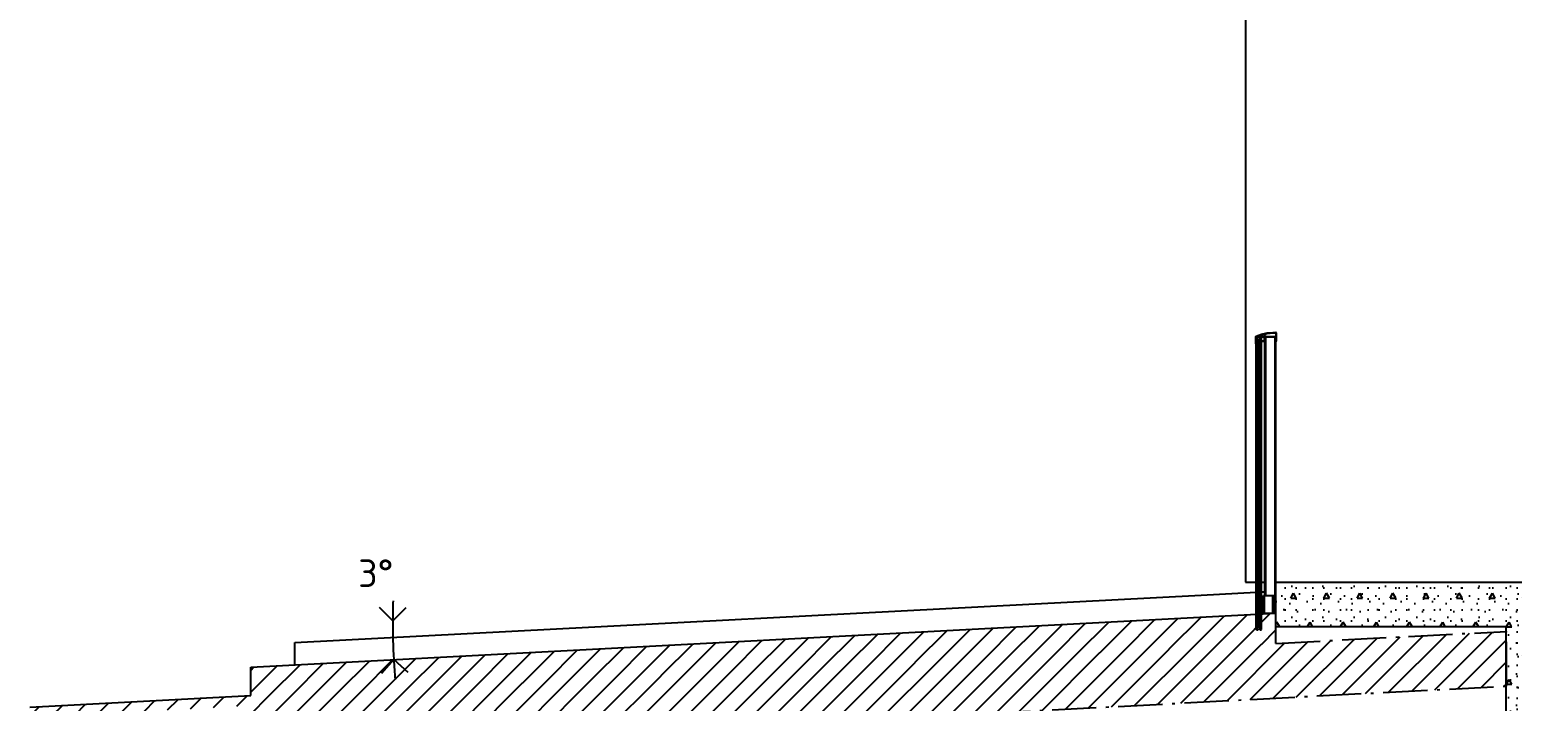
# Model space of a CAD drawing. Header units: millimetres. Extents: x 15 to 2176, y 3 to 641.
# Drawn here: x 560.2 to 694.3, y 137.7 to 198.5 of the extents above; entities that cross this region are included whole.
import ezdxf
from ezdxf.xclip import XClip

# ---------------------------------------------------------------- set-up
doc = ezdxf.new("R2010")
doc.units = ezdxf.units.MM
doc.header["$MEASUREMENT"] = 0
doc.header["$XCLIPFRAME"] = 0
doc.linetypes.add('A_PSTRECK_4', pattern=[6, 4, -0.875, 0.25, -0.875])
for name, color, linetype in [('_Atmosfär- & Solljus', 7, 'Continuous'), ('A--------P-', 7, 'Continuous'), ('A-01SC-----', 7, 'Continuous'), ('A-01SC-----Ytterväggar2', 7, 'Continuous'), ('A-01SG-----', 1, 'Continuous'), ('A-01SJ-----', 1, 'Continuous'), ('A-43E------', 1, 'A_PSTRECK_4'), ('A-45B------', 1, 'Continuous')]:
    doc.layers.add(name, color=color, linetype=linetype)
doc.styles.add('ISO', font='')
doc.styles.get('ISO').set_extended_font_data('ISOCPEUR')
pattern_1 = [(0, (963.7575, 92.474), (0, 5.19615), [0.5, -2.5]), (0, (965.2575, 95.072), (0, 5.19615), [0.5, -2.5]), (60, (963.7575, 92.474), (-4.5, 2.59808), [0.5, -2.5]), (60, (966.7575, 92.474), (-4.5, 2.59808), [0.5, -2.5]), (120, (964.2575, 92.474), (4.5, 2.59808), [0.5, -2.5]), (120, (967.2575, 92.474), (4.5, 2.59808), [0.5, -2.5]), (0, (963.7575, 92.9741), (0, 1), [0, -1, 0, -1.5]), (45, (964.2575, 92.9741), (-0.7071068, 0.7071068), [0, -0.75, 0, -1.25])]
pattern_2 = [(45, (963.7575, 92.4741), (-0.9899495, 0.9899495), [])]

# ---------------------------------------------------------------- blocks, each defined once
blk = doc.blocks.new('Drawing_2_2', base_point=(803.38, 329.56))
at = {"layer": 'A-01SC-----', "linetype": 'Continuous'}
h = blk.add_hatch(dxfattribs=at)
h.set_pattern_fill('BETONG__STD__0002', color=256, style=0, pattern_type=2)
h.set_pattern_definition(pattern_1)
h.paths.add_polyline_path([(699.36, 92.47), (699.36, 144.47), (693.76, 144.47), (693.76, 92.47)])
at = {"layer": 'A-01SG-----', "linetype": 'Continuous'}
h = blk.add_hatch(dxfattribs=at)
h.set_pattern_fill('BRANDSÄKRARE_0002', color=256, style=0, pattern_type=2)
h.set_pattern_definition(pattern_2)
h.paths.add_polyline_path([(580.16, 140.8), (580.16, 138.07), (672.92, 142.94), (672.92, 145.66)])
h = blk.add_hatch(dxfattribs=at)
h.set_pattern_fill('BRANDSÄKRARE_0002', color=256, style=0, pattern_type=2)
h.set_pattern_definition(pattern_2)
h.paths.add_polyline_path([(560.16, 137.17), (560.2, 136.27), (580.16, 137.31), (580.16, 138.22)])
at = {"layer": 'A-01SJ-----', "linetype": 'Continuous'}
blk.add_hatch(color=256, dxfattribs=at).paths.add_polyline_path([(671.44, 144.67), (671.44, 170.17), (671.31, 170.17), (671.31, 144.67)])
h = blk.add_hatch(dxfattribs=at)
h.set_pattern_fill('BETONG__STD__0002', color=256, style=0, pattern_type=2)
h.set_pattern_definition(pattern_1)
h.paths.add_polyline_path([(672.92, 144.47), (715.76, 144.47), (715.76, 148.47), (672.92, 148.47)])
at = {"layer": 'A-43E------', "linetype": 'Continuous'}
h = blk.add_hatch(dxfattribs=at)
h.set_pattern_fill('BRANDSÄKRARE_0002', color=256, style=0, pattern_type=2)
h.set_pattern_definition(pattern_2)
h.paths.add_polyline_path([(580.16, 138.07), (580.16, 133.13), (693.79, 139.08), (693.79, 144.03)])
at = {"layer": '_Atmosfär- & Solljus'}
for p, q in [((593.01, 144.99), (591.82, 146.2)), ((593.01, 144.99), (594.22, 146.18)), ((593.1, 141.48), (591.98, 140.21)), ((593.1, 141.48), (594.37, 140.35))]:
    blk.add_line(p, q, dxfattribs=at)
for start, end in [(178.4647, 180), (180, 183), (183, 184.5353)]:
    blk.add_arc((660.19, 144.99), 67.18, start, end, dxfattribs=at)
at = {"layer": 'A-01SC-----'}
blk.add_line((693.76, 92.47), (693.76, 144.47), dxfattribs=at)
at = {"layer": 'A-01SC-----Ytterväggar2'}
for p, q in [((670.16, 202.87), (670.16, 148.47)), ((670.16, 148.47), (671.12, 148.47)), ((671.62, 148.47), (671.92, 148.47))]:
    blk.add_line(p, q, dxfattribs=at)
at = {"layer": 'A-01SG-----'}
for p, q in [((580.16, 140.8), (672.92, 145.66)), ((672.92, 142.94), (672.92, 145.66)), ((580.16, 138.22), (580.16, 140.8)), ((560.16, 137.17), (580.16, 138.22))]:
    blk.add_line(p, q, dxfattribs=at)
at = {"layer": 'A-01SJ-----'}
for p, q in [((671.09, 170.64), (671.14, 170.73)), ((671.09, 170.07), (671.09, 170.64)), ((671.12, 170.66), (671.13, 170.67)), ((671.12, 170.63), (671.12, 170.66)), ((671.12, 170.63), (671.14, 170.66)), ((671.13, 170.67), (671.13, 170.67)), ((671.13, 170.67), (671.16, 170.67)), ((671.14, 170.73), (671.62, 170.92)), ((671.14, 170.66), (671.16, 170.67)), ((671.15, 170.63), (671.16, 170.64)), ((671.15, 170.01), (671.15, 170.63)), ((671.16, 170.64), (671.16, 170.64)), ((671.16, 170.64), (671.22, 170.64)), ((671.21, 170.72), (671.22, 170.73)), ((671.21, 170.71), (671.21, 170.72)), ((671.22, 170.71), (671.21, 170.71)), ((671.22, 170.73), (671.9, 170.96)), ((671.22, 170.71), (671.87, 170.71)), ((671.22, 170.64), (671.22, 170.64)), ((671.23, 170.63), (671.23, 170.64)), ((671.23, 170.39), (671.23, 170.63)), ((671.24, 170.39), (671.23, 170.39)), ((671.24, 170.38), (671.24, 170.39)), ((671.24, 170.39), (671.28, 170.38)), ((671.26, 170.63), (671.27, 170.64)), ((671.26, 170.42), (671.26, 170.63)), ((671.27, 170.42), (671.26, 170.42)), ((671.27, 170.64), (671.27, 170.64)), ((671.27, 170.64), (671.28, 170.64)), ((671.27, 170.41), (671.27, 170.42)), ((671.27, 170.41), (671.47, 170.41)), ((671.28, 170.67), (671.47, 170.67)), ((671.29, 170.67), (671.28, 170.67)), ((671.28, 170.64), (671.29, 170.65)), ((671.29, 170.38), (671.28, 170.38)), ((671.29, 170.66), (671.29, 170.67)), ((671.29, 170.65), (671.29, 170.66)), ((671.29, 170.65), (671.29, 170.65)), ((671.3, 170.37), (671.29, 170.38)), ((671.43, 170.37), (671.43, 170.38)), ((671.43, 170.38), (671.44, 170.38)), ((671.44, 170.38), (671.5, 170.38)), ((671.46, 170.67), (671.47, 170.67)), ((671.46, 170.66), (671.46, 170.67)), ((671.46, 170.65), (671.46, 170.66)), ((671.46, 170.65), (671.46, 170.65)), ((671.47, 170.64), (671.46, 170.65)), ((671.46, 170.65), (671.47, 170.64)), ((671.47, 170.41), (671.48, 170.42)), ((671.48, 170.63), (671.48, 170.64)), ((671.48, 170.42), (671.48, 170.63)), ((671.48, 170.42), (671.48, 170.42)), ((671.5, 170.38), (671.51, 170.39)), ((671.51, 170.63), (671.52, 170.64)), ((671.51, 170.39), (671.51, 170.63)), ((671.51, 170.39), (671.51, 170.39)), ((671.52, 170.64), (671.52, 170.64)), ((671.52, 170.64), (671.58, 170.64)), ((671.58, 170.67), (671.86, 170.67)), ((671.61, 170.66), (671.58, 170.67)), ((671.58, 170.64), (671.58, 170.64)), ((671.59, 170.63), (671.59, 170.64)), ((671.59, 170.01), (671.59, 170.63)), ((671.62, 170.63), (671.61, 170.66)), ((671.62, 170.92), (672.12, 171.04)), ((671.62, 170.01), (671.62, 170.63)), ((671.88, 170.67), (671.86, 170.67)), ((671.87, 170.71), (671.89, 170.72)), ((671.88, 170.65), (671.88, 170.67)), ((671.88, 170.32), (671.88, 170.65)), ((671.89, 170.83), (671.9, 170.85)), ((671.89, 170.73), (671.89, 170.83)), ((671.89, 170.72), (671.89, 170.73)), ((671.9, 170.96), (672.63, 171.04)), ((671.9, 170.85), (671.91, 170.85)), ((671.91, 170.85), (671.98, 170.85)), ((671.92, 170.66), (671.92, 170.67)), ((671.92, 170.67), (671.93, 170.67)), ((671.92, 170.67), (671.95, 170.67)), ((671.92, 147.27), (671.92, 170.67)), ((671.92, 170.31), (671.92, 170.66)), ((671.93, 170.81), (671.94, 170.82)), ((671.93, 170.72), (671.93, 170.81)), ((671.93, 170.81), (671.93, 170.81)), ((671.93, 170.71), (671.93, 170.72)), ((671.94, 170.71), (671.93, 170.71)), ((671.93, 170.67), (672.92, 170.67)), ((671.94, 170.82), (671.98, 170.82)), ((671.94, 170.71), (672.93, 170.71)), ((671.95, 170.67), (672, 170.67)), ((671.99, 170.85), (671.98, 170.85)), ((671.98, 170.82), (671.99, 170.82)), ((671.99, 170.84), (671.99, 170.85)), ((671.99, 170.83), (671.99, 170.84)), ((671.99, 170.82), (671.99, 170.83)), ((672, 170.67), (672.84, 170.67)), ((672, 147.27), (672, 170.67)), ((672.12, 171.04), (672.63, 171.07)), ((672.63, 171.07), (672.92, 171.07)), ((672.63, 171.04), (672.91, 171.04)), ((672.84, 170.67), (672.9, 170.67)), ((672.84, 147.27), (672.84, 170.67)), ((672.9, 170.67), (672.92, 170.67)), ((672.92, 171.03), (672.91, 171.04)), ((672.95, 171.06), (672.92, 171.07)), ((672.93, 171.02), (672.92, 171.03)), ((672.92, 170.67), (672.92, 170.67)), ((672.92, 145.66), (672.92, 170.67)), ((672.93, 170.71), (672.93, 171.02)), ((672.93, 170.66), (672.93, 170.67)), ((672.93, 170.27), (672.93, 170.66)), ((672.96, 171.03), (672.95, 171.06)), ((672.96, 170.28), (672.96, 171.03)), ((671.09, 170.06), (671.09, 170.07)), ((671.11, 170.06), (671.09, 170.06)), ((671.11, 170.06), (671.12, 170.06)), ((671.12, 170.06), (671.12, 170.07)), ((671.12, 170.01), (671.12, 170.07)), ((671.14, 169.99), (671.12, 170.01)), ((671.12, 169.97), (671.15, 169.97)), ((671.12, 144.87), (671.12, 169.97)), ((671.16, 169.97), (671.14, 169.99)), ((671.16, 170.01), (671.15, 170.01)), ((671.15, 169.97), (671.16, 169.97)), ((671.15, 144.87), (671.15, 169.97)), ((671.16, 170), (671.16, 170.01)), ((671.16, 170), (671.22, 170)), ((671.16, 169.97), (671.23, 169.97)), ((671.16, 169.97), (671.16, 169.97)), ((671.16, 145.57), (671.16, 169.97)), ((671.22, 170), (671.23, 170.01)), ((671.22, 145.57), (671.22, 169.97)), ((671.23, 170.25), (671.24, 170.26)), ((671.23, 170.01), (671.23, 170.25)), ((671.23, 170.01), (671.23, 170.01)), ((671.23, 144.87), (671.23, 169.97)), ((671.24, 170.26), (671.28, 170.26)), ((671.24, 170.26), (671.24, 170.26)), ((671.26, 170.22), (671.27, 170.23)), ((671.26, 170.01), (671.26, 170.22)), ((671.27, 170.01), (671.26, 170.01)), ((671.26, 169.97), (671.28, 169.97)), ((671.26, 144.87), (671.26, 169.97)), ((671.27, 170.23), (671.27, 170.23)), ((671.27, 170.23), (671.47, 170.23)), ((671.28, 170), (671.27, 170.01)), ((671.27, 145.57), (671.27, 169.97)), ((671.28, 170.26), (671.29, 170.27)), ((671.29, 169.99), (671.28, 170)), ((671.28, 170), (671.28, 170)), ((671.28, 169.97), (671.29, 169.98)), ((671.28, 169.97), (671.29, 169.97)), ((671.28, 145.57), (671.28, 169.97)), ((671.29, 170.27), (671.3, 170.28)), ((671.29, 169.98), (671.29, 169.99)), ((671.29, 169.98), (671.29, 169.98)), ((671.29, 169.97), (671.29, 169.97)), ((671.29, 145.57), (671.29, 169.97)), ((671.29, 169.97), (671.31, 169.97)), ((671.3, 170.36), (671.3, 170.37)), ((671.3, 170.29), (671.3, 170.36)), ((671.3, 170.28), (671.3, 170.29)), ((671.31, 170.17), (671.44, 170.17)), ((671.31, 144.67), (671.31, 170.17)), ((671.33, 170.33), (671.35, 170.36)), ((671.34, 170.33), (671.33, 170.33)), ((671.33, 170.32), (671.34, 170.32)), ((671.35, 170.29), (671.33, 170.32)), ((671.34, 170.32), (671.34, 170.33)), ((671.34, 170.32), (671.34, 170.32)), ((671.35, 170.36), (671.39, 170.36)), ((671.39, 170.29), (671.35, 170.29)), ((671.39, 170.36), (671.39, 170.36)), ((671.39, 170.36), (671.39, 170.36)), ((671.39, 170.36), (671.39, 170.35)), ((671.39, 170.35), (671.4, 170.35)), ((671.4, 170.3), (671.39, 170.29)), ((671.39, 170.29), (671.39, 170.29)), ((671.42, 170.35), (671.4, 170.35)), ((671.4, 170.29), (671.42, 170.3)), ((671.4, 170.29), (671.4, 170.3)), ((671.42, 170.35), (671.43, 170.36)), ((671.43, 170.29), (671.42, 170.3)), ((671.43, 170.36), (671.43, 170.37)), ((671.43, 170.28), (671.43, 170.29)), ((671.43, 170.27), (671.43, 170.28)), ((671.44, 170.26), (671.43, 170.27)), ((671.44, 170.26), (671.5, 170.26)), ((671.44, 144.67), (671.44, 170.17)), ((671.44, 169.97), (671.46, 169.97)), ((671.46, 170), (671.47, 170)), ((671.46, 169.99), (671.46, 170)), ((671.46, 169.98), (671.46, 169.99)), ((671.46, 169.98), (671.46, 169.98)), ((671.47, 169.97), (671.46, 169.98)), ((671.46, 169.98), (671.48, 169.97)), ((671.46, 169.97), (671.46, 169.97)), ((671.46, 169.97), (671.47, 169.97)), ((671.46, 145.58), (671.46, 169.97)), ((671.47, 170.23), (671.47, 170.23)), ((671.47, 170), (671.48, 170.01)), ((671.47, 170), (671.47, 170)), ((671.47, 145.58), (671.47, 169.97)), ((671.47, 145.58), (671.47, 169.97)), ((671.48, 170.22), (671.48, 170.23)), ((671.48, 170.01), (671.48, 170.22)), ((671.48, 170.01), (671.48, 170.01)), ((671.48, 144.87), (671.48, 169.97)), ((671.51, 170.26), (671.5, 170.26)), ((671.51, 170.25), (671.51, 170.26)), ((671.51, 170.01), (671.51, 170.25)), ((671.52, 170.01), (671.51, 170.01)), ((671.51, 169.97), (671.58, 169.97)), ((671.51, 144.87), (671.51, 169.97)), ((671.52, 170), (671.52, 170.01)), ((671.52, 170), (671.58, 170)), ((671.52, 145.59), (671.52, 169.97)), ((671.58, 170), (671.59, 170.01)), ((671.58, 169.97), (671.61, 169.99)), ((671.58, 169.97), (671.59, 169.97)), ((671.58, 145.59), (671.58, 169.97)), ((671.59, 170.01), (671.59, 170.01)), ((671.59, 169.97), (671.59, 169.97)), ((671.59, 169.97), (671.62, 169.97)), ((671.59, 144.87), (671.59, 169.97)), ((671.61, 169.99), (671.62, 170.01)), ((671.62, 144.87), (671.62, 169.97)), ((671.63, 170.3), (671.64, 170.3)), ((671.63, 170.28), (671.63, 170.3)), ((671.64, 170.28), (671.63, 170.28)), ((671.64, 170.31), (671.87, 170.31)), ((671.64, 170.3), (671.64, 170.31)), ((671.64, 170.27), (671.64, 170.28)), ((671.64, 170.28), (671.88, 170.27)), ((671.87, 170.31), (671.88, 170.31)), ((671.88, 170.31), (671.88, 170.32)), ((671.88, 170.27), (671.91, 170.29)), ((671.91, 170.29), (671.92, 170.31)), ((672.93, 170.27), (672.95, 170.27)), ((672.95, 170.27), (672.96, 170.28)), ((672.96, 170.28), (672.96, 170.28)), ((671.92, 148.67), (671.9, 148.67)), ((671.9, 148.67), (671.92, 148.67)), ((671.92, 148.67), (671.92, 148.65)), ((672.92, 148.47), (715.76, 148.47)), ((672.92, 144.47), (672.92, 148.47)), ((671.8, 147.27), (671.83, 147.27)), ((671.8, 145.67), (671.8, 147.27)), ((671.83, 147.27), (671.9, 147.27)), ((671.9, 147.27), (672.64, 147.27)), ((671.9, 145.67), (671.9, 147.27)), ((672.64, 147.27), (672.69, 147.27)), ((672.64, 145.67), (672.64, 147.27)), ((672.69, 147.27), (672.7, 147.27)), ((672.7, 147.27), (672.72, 147.27)), ((672.7, 145.67), (672.7, 147.27)), ((672.72, 147.27), (672.76, 147.27)), ((672.76, 147.27), (672.86, 147.27)), ((672.76, 145.67), (672.76, 147.27)), ((672.86, 147.27), (672.88, 147.27)), ((672.86, 145.67), (672.86, 147.27)), ((672.88, 147.27), (672.88, 147.27)), ((672.88, 145.67), (672.88, 147.27)), ((671.8, 145.67), (671.83, 145.67)), ((671.83, 145.67), (671.9, 145.67)), ((671.9, 145.67), (672.64, 145.67)), ((671.92, 145.61), (671.92, 145.67)), ((672, 145.61), (672, 145.67)), ((672.64, 145.67), (672.69, 145.67)), ((672.69, 145.67), (672.7, 145.67)), ((672.7, 145.67), (672.72, 145.67)), ((672.72, 145.67), (672.76, 145.67)), ((672.76, 145.67), (672.86, 145.67)), ((672.84, 145.66), (672.84, 145.67)), ((672.86, 145.67), (672.88, 145.67)), ((672.88, 145.67), (672.88, 145.67)), ((671.12, 144.87), (671.15, 144.87)), ((671.12, 144.83), (671.14, 144.86)), ((671.12, 144.27), (671.12, 144.83)), ((671.12, 144.21), (671.12, 144.27)), ((671.14, 144.19), (671.12, 144.21)), ((671.14, 144.86), (671.16, 144.87)), ((671.16, 144.17), (671.14, 144.19)), ((671.15, 144.83), (671.16, 144.84)), ((671.15, 144.21), (671.15, 144.83)), ((671.16, 144.21), (671.15, 144.21)), ((671.16, 144.87), (671.23, 144.87)), ((671.16, 144.84), (671.16, 144.84)), ((671.16, 144.84), (671.22, 144.84)), ((671.16, 144.2), (671.16, 144.21)), ((671.16, 144.2), (671.22, 144.2)), ((671.16, 144.17), (671.28, 144.17)), ((671.22, 144.84), (671.22, 144.84)), ((671.22, 144.2), (671.23, 144.21)), ((671.23, 144.83), (671.23, 144.84)), ((671.23, 144.59), (671.23, 144.83)), ((671.24, 144.59), (671.23, 144.59)), ((671.23, 144.45), (671.24, 144.46)), ((671.23, 144.21), (671.23, 144.45)), ((671.23, 144.21), (671.23, 144.21)), ((671.24, 144.58), (671.24, 144.59)), ((671.24, 144.59), (671.28, 144.58)), ((671.24, 144.46), (671.28, 144.46)), ((671.24, 144.46), (671.24, 144.46)), ((671.26, 144.87), (671.28, 144.87)), ((671.26, 144.83), (671.27, 144.84)), ((671.26, 144.62), (671.26, 144.83)), ((671.27, 144.62), (671.26, 144.62)), ((671.26, 144.42), (671.27, 144.43)), ((671.26, 144.21), (671.26, 144.42)), ((671.27, 144.21), (671.26, 144.21)), ((671.27, 144.84), (671.27, 144.84)), ((671.27, 144.84), (671.28, 144.84)), ((671.27, 144.61), (671.27, 144.62)), ((671.27, 144.61), (671.47, 144.61)), ((671.27, 144.43), (671.27, 144.43)), ((671.27, 144.43), (671.47, 144.43)), ((671.28, 144.2), (671.27, 144.21)), ((671.29, 144.87), (671.28, 144.87)), ((671.28, 144.84), (671.29, 144.85)), ((671.29, 144.58), (671.28, 144.58)), ((671.28, 144.46), (671.29, 144.47)), ((671.29, 144.19), (671.28, 144.2)), ((671.28, 144.2), (671.28, 144.2)), ((671.28, 144.17), (671.29, 144.18)), ((671.29, 144.86), (671.29, 144.87)), ((671.29, 144.85), (671.29, 144.86)), ((671.29, 144.85), (671.29, 144.85)), ((671.3, 144.57), (671.29, 144.58)), ((671.29, 144.47), (671.3, 144.48)), ((671.29, 144.18), (671.29, 144.19)), ((671.29, 144.18), (671.29, 144.18)), ((671.3, 144.56), (671.3, 144.57)), ((671.3, 144.49), (671.3, 144.56)), ((671.3, 144.48), (671.3, 144.49)), ((671.31, 144.67), (671.44, 144.67)), ((671.33, 144.53), (671.35, 144.56)), ((671.34, 144.53), (671.33, 144.53)), ((671.35, 144.49), (671.33, 144.52)), ((671.33, 144.52), (671.34, 144.52)), ((671.34, 144.52), (671.34, 144.53)), ((671.34, 144.52), (671.34, 144.52)), ((671.35, 144.56), (671.39, 144.56)), ((671.39, 144.49), (671.35, 144.49)), ((671.39, 144.56), (671.39, 144.56)), ((671.39, 144.56), (671.39, 144.56)), ((671.39, 144.56), (671.39, 144.55)), ((671.39, 144.55), (671.4, 144.55)), ((671.4, 144.5), (671.39, 144.49)), ((671.39, 144.49), (671.39, 144.49)), ((671.42, 144.55), (671.4, 144.55)), ((671.4, 144.49), (671.42, 144.5)), ((671.4, 144.49), (671.4, 144.5)), ((671.42, 144.55), (671.43, 144.56)), ((671.43, 144.49), (671.42, 144.5)), ((671.43, 144.57), (671.43, 144.58)), ((671.43, 144.58), (671.44, 144.58)), ((671.43, 144.56), (671.43, 144.57)), ((671.43, 144.48), (671.43, 144.49)), ((671.43, 144.47), (671.43, 144.48)), ((671.44, 144.46), (671.43, 144.47)), ((671.44, 144.58), (671.5, 144.58)), ((671.44, 144.46), (671.5, 144.46)), ((671.46, 144.87), (671.47, 144.87)), ((671.46, 144.86), (671.46, 144.87)), ((671.46, 144.85), (671.46, 144.86)), ((671.46, 144.85), (671.46, 144.85)), ((671.47, 144.84), (671.46, 144.85)), ((671.46, 144.85), (671.47, 144.84)), ((671.46, 144.2), (671.47, 144.2)), ((671.46, 144.19), (671.46, 144.2)), ((671.46, 144.18), (671.46, 144.19)), ((671.46, 144.18), (671.46, 144.18)), ((671.47, 144.17), (671.46, 144.18)), ((671.46, 144.18), (671.58, 144.17)), ((671.47, 144.87), (671.48, 144.87)), ((671.47, 144.61), (671.48, 144.62)), ((671.47, 144.43), (671.47, 144.43)), ((671.47, 144.2), (671.48, 144.21)), ((671.47, 144.2), (671.47, 144.2)), ((671.48, 144.83), (671.48, 144.84)), ((671.48, 144.62), (671.48, 144.83)), ((671.48, 144.62), (671.48, 144.62)), ((671.48, 144.42), (671.48, 144.43)), ((671.48, 144.21), (671.48, 144.42)), ((671.48, 144.21), (671.48, 144.21)), ((671.5, 144.58), (671.51, 144.59)), ((671.51, 144.46), (671.5, 144.46)), ((671.51, 144.87), (671.58, 144.87)), ((671.51, 144.83), (671.52, 144.84)), ((671.51, 144.59), (671.51, 144.83)), ((671.51, 144.59), (671.51, 144.59)), ((671.51, 144.45), (671.51, 144.46)), ((671.51, 144.21), (671.51, 144.45)), ((671.52, 144.21), (671.51, 144.21)), ((671.52, 144.84), (671.52, 144.84)), ((671.52, 144.84), (671.58, 144.84)), ((671.52, 144.2), (671.52, 144.21)), ((671.52, 144.2), (671.58, 144.2)), ((671.61, 144.86), (671.58, 144.87)), ((671.59, 144.84), (671.58, 144.84)), ((671.58, 144.2), (671.59, 144.21)), ((671.58, 144.17), (671.61, 144.19)), ((671.59, 144.87), (671.62, 144.87)), ((671.59, 144.83), (671.59, 144.84)), ((671.59, 144.21), (671.59, 144.83)), ((671.59, 144.21), (671.59, 144.21)), ((671.62, 144.83), (671.61, 144.86)), ((671.61, 144.19), (671.62, 144.21)), ((671.62, 144.21), (671.62, 144.83)), ((672.92, 144.47), (693.76, 144.47))]:
    blk.add_line(p, q, dxfattribs=at)
for p in [(671.47, 170.64), (671.28, 170), (671.4, 170.3), (671.28, 144.2), (671.4, 144.5), (671.47, 144.84)]:
    blk.add_point(p, dxfattribs=at)
at = {"layer": 'A-43E------'}
for p, q in [((672.92, 142.94), (693.79, 144.03)), ((693.79, 139.08), (693.79, 144.03)), ((586.76, 133.47), (693.79, 139.08))]:
    blk.add_line(p, q, dxfattribs=at)
at = {"layer": 'A-45B------'}
for p, q in [((671.62, 147.59), (671.92, 147.61)), ((584.16, 143.01), (666.16, 147.31)), ((666.16, 147.31), (671.12, 147.57)), ((584.16, 141.01), (584.16, 143.01))]:
    blk.add_line(p, q, dxfattribs=at)
at = {"layer": '_Atmosfär- & Solljus', "insert": (589.88, 148.04), "char_height": 2.5, "attachment_point": 7, "style": 'ISO'}
blk.add_mtext('\\A1;{\\fISOCPEUR|b0|i0|c0|p34;3°}', dxfattribs=at)

msp = doc.modelspace()

# ---------------------------------------------------------------- block references
at = {"layer": 'A--------P-'}
ref = msp.add_blockref('Drawing_2_2', (803.38, 329.56), dxfattribs=at)
XClip(ref).set_block_clipping_path([(543.1975168981, 18.4741086751), (1063.5621721229, 640.6436337123)])

doc.saveas('drawing.dxf')
